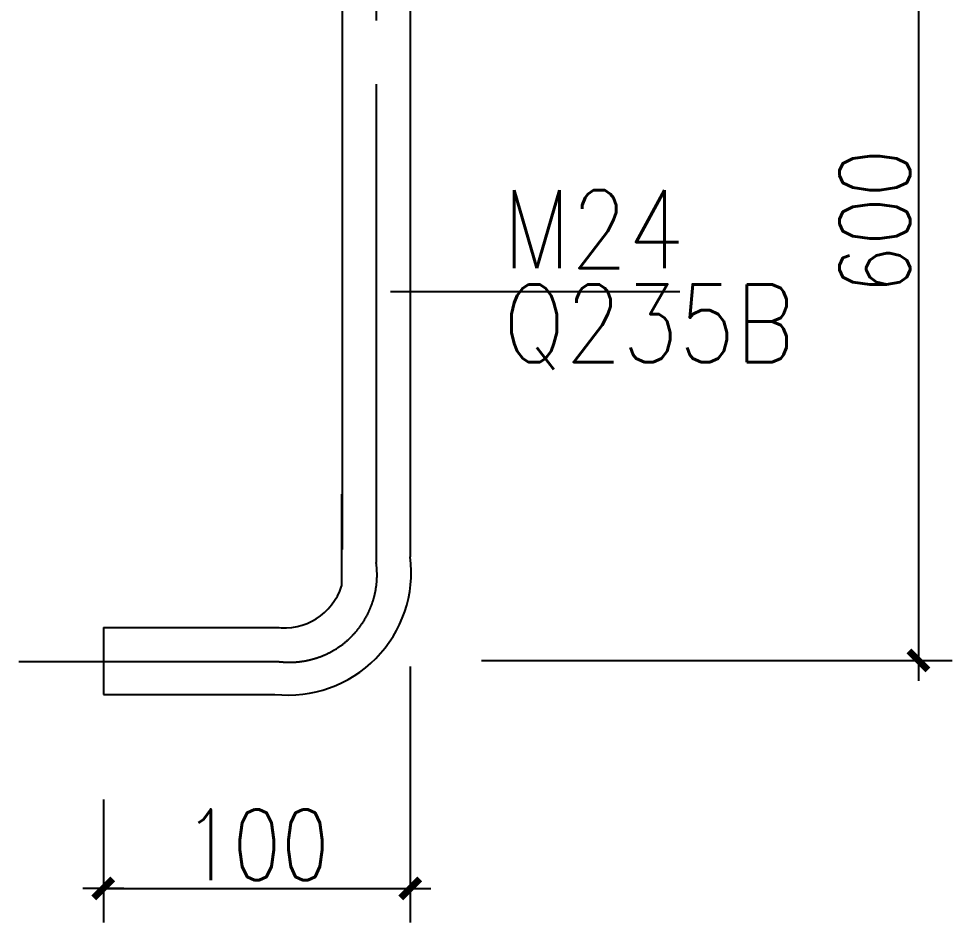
# Model space of a CAD drawing. Extents: x 2303022 to 2899168, y 17226141 to 18257813.
# Drawn here: x 2597689 to 2604289, y 18084788 to 18091180 of the extents above; entities that cross this region are included whole.
import ezdxf

# ---------------------------------------------------------------- set-up
doc = ezdxf.new("R2010")
doc.units = 0
doc.header["$LTSCALE"] = 1000
doc.header["$MEASUREMENT"] = 0
doc.linetypes.add('CENTER3', pattern=[5, 4, -0.45, 0.1, -0.45])
for name, color, linetype in [('1', 7, 'Continuous'), ('9', 7, 'Continuous'), ('PUB_DIM', 161, 'Continuous'), ('PUB_TEXT', 7, 'Continuous')]:
    doc.layers.add(name, color=color, linetype=linetype)
doc.styles.add('_HZDX', font='txt.shx', dxfattribs={"width": 0.8, "bigfont": 'HZDX.shx'})
doc.styles.add('_HZTXT', font='txt.shx', dxfattribs={"width": 0.8, "bigfont": 'hztxt.shx'})

# ---------------------------------------------------------------- blocks, each defined once
blk = doc.blocks.new('_DIMX')
blk.add_line((-150, 0), (150, 0))
at = {"const_width": 50}
blk.add_lwpolyline([(-70, -70), (70, 70)], dxfattribs=at)

msp = doc.modelspace()

# ---------------------------------------------------------------- linework, layer by layer
at = {"layer": '1', "linetype": 'CENTER3'}
for p, q in [((2600216.1, 18095717.6), (2600216.1, 18087332.5)), ((2597688.6, 18086632), (2599528.9, 18086632))]:
    msp.add_line(p, q, dxfattribs=at)
msp.add_arc((2599603.5, 18087246.2), 618.7, 263.07821, 8.01678, dxfattribs=at)
at = {"layer": '9'}
for p, q in [((2599975, 18092848.9), (2599975, 18087424.6)), ((2600457.2, 18092848.9), (2600457.2, 18087372.5)), ((2599971.8, 18087817.2), (2599971.8, 18087165.9)), ((2598287.2, 18086873.1), (2598287.2, 18086400.1)), ((2598287.2, 18086873.1), (2599529.6, 18086873.1)), ((2598287.2, 18086400.1), (2599499.5, 18086400.1))]:
    msp.add_line(p, q, dxfattribs=at)
for centre, radius, start, end in [((2599594.2, 18087264.7), 869.7, 263.749, 7.11809), ((2599562.5, 18087300.3), 430.9, 262.5608, 341.81771)]:
    msp.add_arc(centre, radius, start, end, dxfattribs=at)
at = {"layer": 'PUB_DIM'}
for p, q in [((2604049.5, 18092847.9), (2604049.5, 18086641.8)), ((2600961.9, 18086640.8), (2604289.5, 18086640.8)), ((2600457.4, 18086596.5), (2600457.4, 18084787.7)), ((2598287.2, 18085657.3), (2598287.2, 18084787.7)), ((2598288.2, 18085027.7), (2600456.4, 18085027.7))]:
    msp.add_line(p, q, dxfattribs=at)
at = {"layer": 'PUB_TEXT', "color": 0}
msp.add_line((2600318.3, 18089250.9), (2602364.1, 18089250.9), dxfattribs=at)

# ---------------------------------------------------------------- block references
at = {"layer": 'PUB_DIM', "xscale": 0.9600000008940697, "yscale": 0.9600000008940697, "zscale": 0.9600000000000002}
for p, rotation in [((2604049.5, 18086640.8), 270), ((2598287.2, 18085027.7), 180)]:
    msp.add_blockref('_DIMX', p, dxfattribs=dict(at, rotation=rotation))
msp.add_blockref('_DIMX', (2600457.4, 18085027.7), dxfattribs=at)

# ---------------------------------------------------------------- texts
at = {"layer": 'PUB_DIM', "color": 7, "insert": (2603740.9, 18089744.9), "char_height": 500, "attachment_point": 5, "rotation": 90, "style": '_HZTXT'}
msp.add_mtext('\\A1;600', dxfattribs=at)
at = {"layer": 'PUB_TEXT', "color": 0, "style": '_HZDX', "width": 0.85}
for s, p in [('M24', (2601112.4, 18089415.8)), ('Q235B', (2601112.4, 18088750.1))]:
    msp.add_text(s, height=550, dxfattribs=at).set_placement(p)
at = {"layer": 'PUB_TEXT', "color": 0, "insert": (2599372.3, 18085336.3), "char_height": 500, "attachment_point": 5, "style": '_HZDX'}
msp.add_mtext('\\A1;100', dxfattribs=at)

doc.saveas('drawing.dxf')
